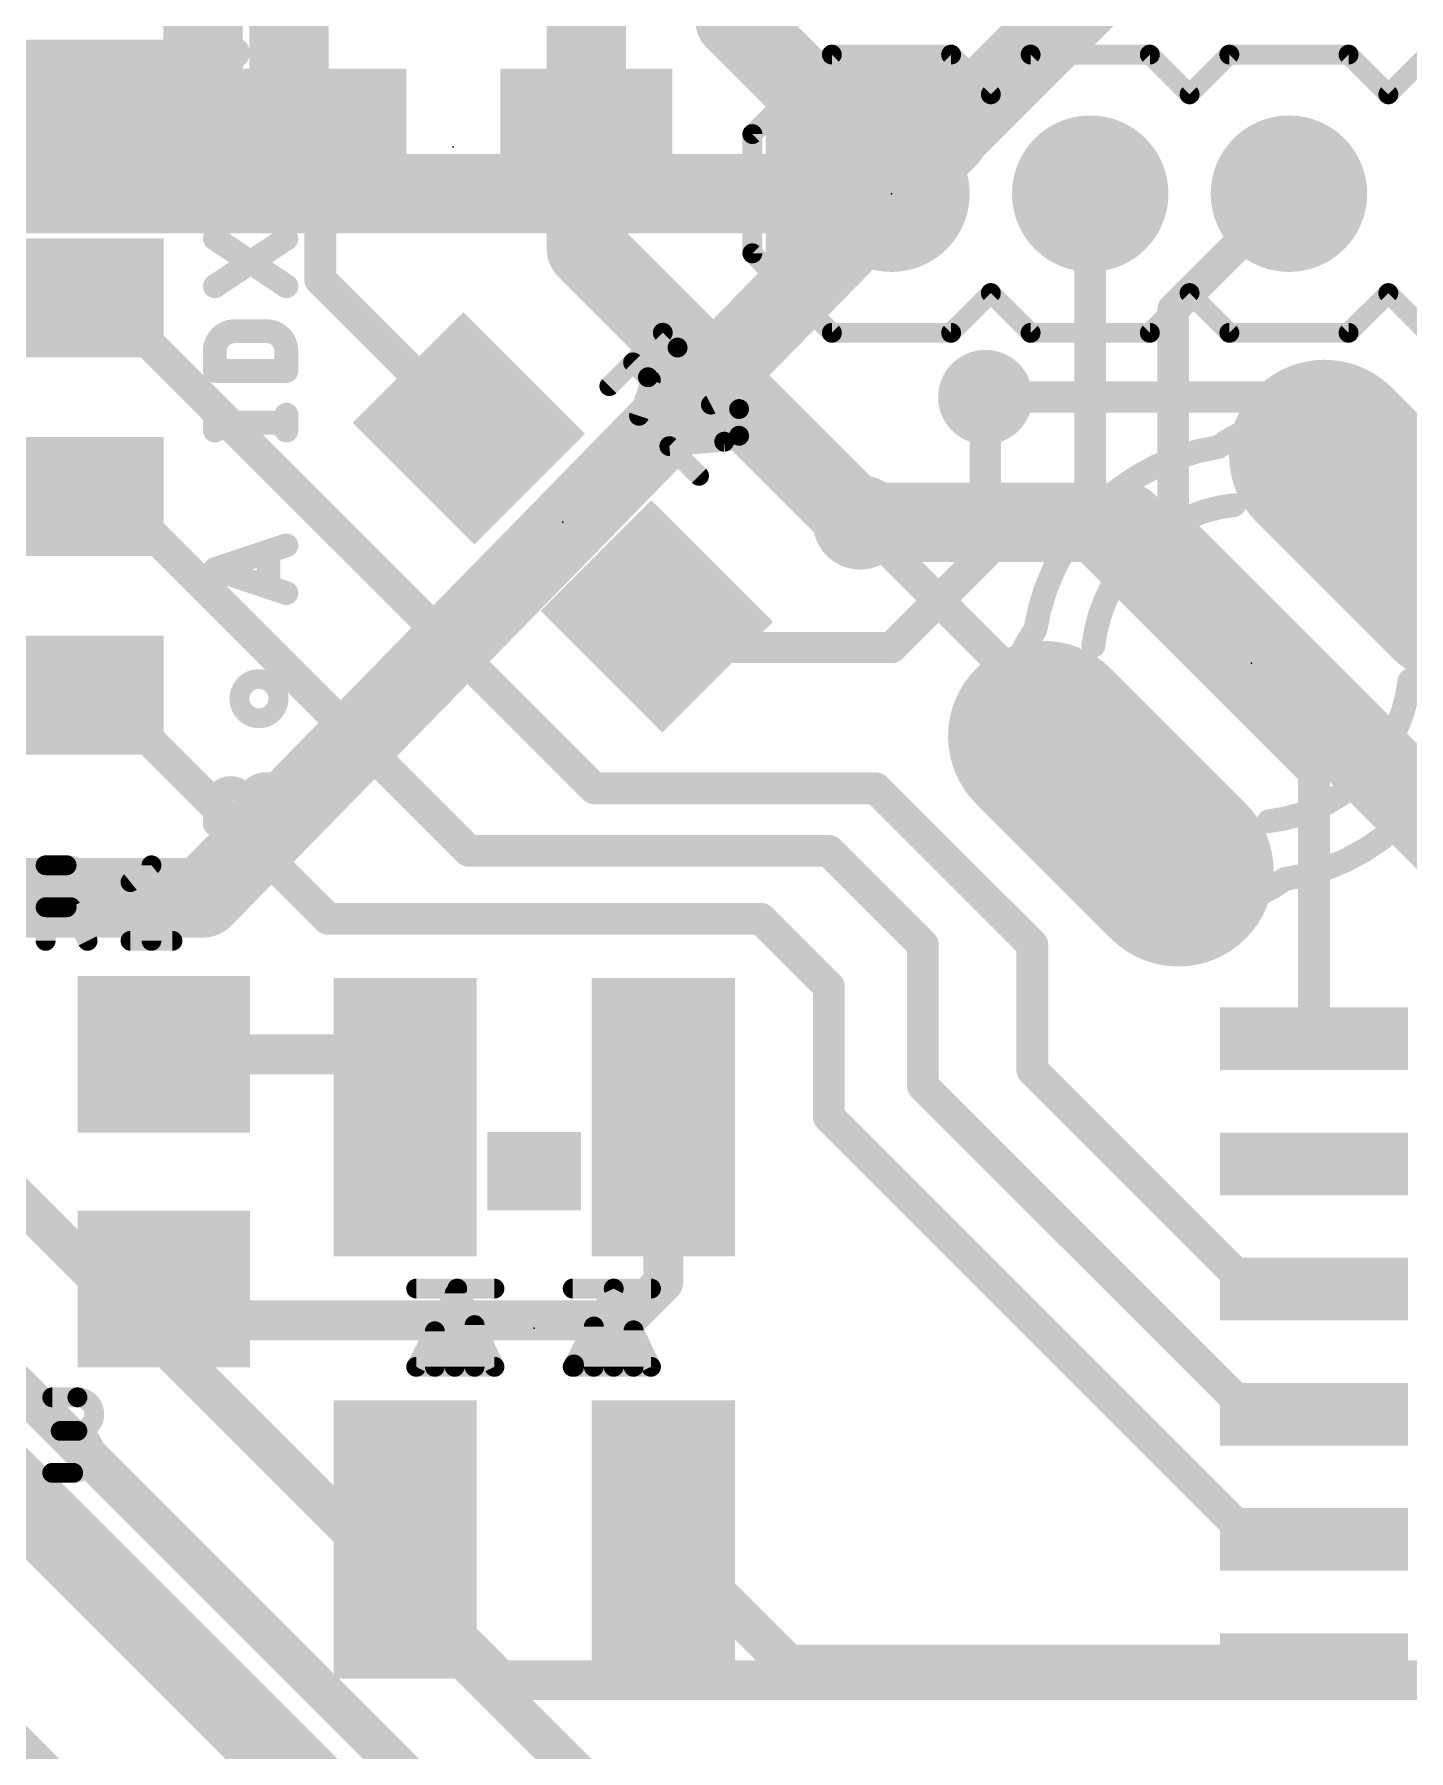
# Model space of a CAD drawing. Extents: x -5.4 to 52.1, y -3.7 to 32.4.
# Drawn here: x 6.72 to 15.51, y 10.45 to 21.42 of the extents above; entities that cross this region are included whole.
import ezdxf

# ---------------------------------------------------------------- set-up
doc = ezdxf.new("R2010")
doc.units = 0
for name, color, linetype in [('1', 14, 'CONTINUOUS'), ('16', 174, 'CONTINUOUS'), ('17', 94, 'CONTINUOUS'), ('18', 94, 'CONTINUOUS'), ('21', 250, 'CONTINUOUS'), ('23', 178, 'CONTINUOUS'), ('25', 250, 'CONTINUOUS')]:
    doc.layers.add(name, color=color, linetype=linetype)

# ---------------------------------------------------------------- blocks, each defined once
blk = doc.blocks.new('RECT')
blk.add_solid([(-0.5, -0.5), (0.5, -0.5), (-0.5, 0.5), (0.5, 0.5)])
blk = doc.blocks.new('ROUNDP')
at = {"const_width": 0.5}
blk.add_lwpolyline([(0, -0.25, 1), (0, 0.25, 1), (0, -0.25)], format="xyb", dxfattribs=at)
blk = doc.blocks.new('LONGP100')
at = {"const_width": 1}
blk.add_lwpolyline([(-0.5, 0), (0.5, 0)], dxfattribs=at)
at = {"const_width": 0.5}
for points in [[(-0.5, 0.25, 1), (-0.5, -0.25)], [(0.5, -0.25, 1), (0.5, 0.25)]]:
    blk.add_lwpolyline(points, format="xyb", dxfattribs=at)
blk = doc.blocks.new('ROUNDV')
at = {"const_width": 0.5}
blk.add_lwpolyline([(0, -0.25, 1), (0, 0.25, 1), (0, -0.25)], format="xyb", dxfattribs=at)

msp = doc.modelspace()

# ---------------------------------------------------------------- linework, layer by layer
at = {"layer": '1'}
for points, const_width in [([(8.35, 22.2), (8.35, 20.9)], 0.508), ([(10.25, 20.7), (10.25, 22)], 0.508), ([(8.35, 20.9), (8.55, 20.7)], 0.508), ([(10.25, 20.7), (10.25, 20.05)], 0.508), ([(8.55, 20.7), (8.55, 19.85)], 0.2032), ([(13.47, 18.13), (13.47, 20.4)], 0.2032), ([(14, 19.66), (14.74, 20.4)], 0.2032), ([(12, 18.3), (10.25, 20.05)], 0.508), ([(8.55, 19.85), (9.499, 18.901)], 0.2032), ([(6.35, 19.735), (7.165, 19.735)], 0.2032), ([(7.165, 19.735), (10.3, 16.6)], 0.2032), ([(14, 18.3), (14, 19.66)], 0.2032), ([(12.8, 18.1), (12.8, 19.1)], 0.2), ([(6.35, 18.465), (7.235, 18.465)], 0.2032), ([(7.235, 18.465), (9.5, 16.2)], 0.2032), ([(15.8, 16.5), (14, 18.3)], 0.2032), ([(15.398, 18.298), (15.802, 18.298)], 0.254), ([(14.9, 16.7), (13.47, 18.13)], 0.2032), ([(12.2, 17.5), (12.8, 18.1)], 0.2), ([(10.701, 17.699), (10.8, 17.6)], 0.254), ([(10.8, 17.6), (10.9, 17.5)], 0.2032), ([(10.9, 17.5), (12.2, 17.5)], 0.2), ([(6.35, 17.195), (7.1711, 17.195)], 0.2032), ([(7.1711, 17.195), (8.6, 15.7661)], 0.2032), ([(14.9, 15), (14.9, 16.7)], 0.2032), ([(10.3, 16.6), (12.1, 16.6)], 0.2032), ([(12.1, 16.6), (13.1, 15.6)], 0.2032), ([(9.5, 16.2), (11.8, 16.2)], 0.2032), ([(11.8, 16.2), (12.4, 15.6)], 0.2032), ([(8.6, 15.7661), (11.3661, 15.7661)], 0.2032), ([(11.8, 15.3322), (11.3661, 15.7661)], 0.2032), ([(12.4, 15.6), (12.4, 14.7)], 0.2032), ([(13.1, 15.6), (13.1, 14.8)], 0.2032), ([(11.8, 14.5), (11.8, 15.3322)], 0.2032), ([(7.55, 14.9), (8.691, 14.9)], 0.254), ([(8.691, 14.9), (9.092, 14.499)], 0.254), ([(13.1, 14.8), (14.5, 13.4)], 0.2032), ([(14.5, 12.6), (12.4, 14.7)], 0.2032), ([(10.742, 14.499), (10.742, 13.442)], 0.254), ([(14.5, 11.8), (11.8, 14.5)], 0.2032), ([(7.55, 13.4), (7.85, 13.2)], 0.254), ([(10.5, 13.2), (10.742, 13.442)], 0.254), ([(14.9, 13.4), (14.5, 13.4)], 0.2032), ([(7.85, 13.2), (10.5, 13.2)], 0.254), ([(5.85, 12.85), (9.3, 9.4)], 0.508), ([(14.9, 12.6), (14.5, 12.6)], 0.2032), ([(4.7, 12.4), (7.6, 9.5)], 0.254), ([(9.092, 11.408), (9.092, 11.799)], 0.254), ([(10.742, 11.799), (11.541, 11)], 0.254), ([(14.9, 11.8), (14.5, 11.8)], 0.2032), ([(10.3, 10.2), (9.092, 11.408)], 0.254), ([(11.541, 11), (14.9, 11)], 0.254)]:
    msp.add_lwpolyline(points, dxfattribs=dict(at, const_width=const_width))
for points, const_width in [([(8.4398, 20.9898, 1), (8.2602, 20.8102)], 0.254), ([(8.223, 20.9, 1), (8.477, 20.9)], 0.254), ([(10.377, 20.7, 1), (10.123, 20.7)], 0.254), ([(8.4602, 20.6102, 1), (8.6398, 20.7898)], 0.254), ([(8.6008, 20.7, 1), (8.4992, 20.7)], 0.1016), ([(10.123, 20.7, 1), (10.377, 20.7)], 0.254), ([(13.5208, 20.4, 1), (13.4192, 20.4)], 0.1016), ([(14.7759, 20.3641, 1), (14.7041, 20.4359)], 0.1016), ([(10.3398, 20.1398, 1), (10.1602, 19.9602)], 0.254), ([(10.123, 20.05, 1), (10.377, 20.05)], 0.254), ([(8.5859, 19.8859, 1), (8.5141, 19.8141)], 0.1016), ([(8.4992, 19.85, 1), (8.6008, 19.85)], 0.1016), ([(7.2009, 19.7709, 1), (7.1291, 19.6991)], 0.1016), ([(7.165, 19.6842, 1), (7.165, 19.7858)], 0.1016), ([(14.0508, 19.66, 1), (13.9492, 19.66)], 0.1016), ([(13.9641, 19.6959, 1), (14.0359, 19.6241)], 0.1016), ([(12.85, 19.1, 1), (12.75, 19.1)], 0.1), ([(9.463, 18.8651, 1), (9.5349, 18.937)], 0.1016), ([(7.2709, 18.5009, 1), (7.1991, 18.4291)], 0.1016), ([(7.235, 18.4142, 1), (7.235, 18.5158)], 0.1016), ([(11.9102, 18.2102, 1), (12.0898, 18.3898)], 0.254), ([(14.0359, 18.3359, 1), (13.9641, 18.2641)], 0.1016), ([(13.9492, 18.3, 1), (14.0508, 18.3)], 0.1016), ([(15.398, 18.3615, 1), (15.398, 18.2345)], 0.127), ([(13.5059, 18.1659, 1), (13.4341, 18.0941)], 0.1016), ([(12.75, 18.1, 1), (12.85, 18.1)], 0.1), ([(12.8354, 18.0646, 1), (12.7646, 18.1354)], 0.1), ([(13.4192, 18.13, 1), (13.5208, 18.13)], 0.1016), ([(10.7459, 17.7439, 1), (10.6561, 17.6541)], 0.127), ([(10.7551, 17.5551, 1), (10.8449, 17.6449)], 0.127), ([(10.8359, 17.6359, 1), (10.7641, 17.5641)], 0.1016), ([(10.9, 17.55, 1), (10.9, 17.45)], 0.1), ([(10.8641, 17.4641, 1), (10.9359, 17.5359)], 0.1016), ([(12.1646, 17.5354, 1), (12.2354, 17.4646)], 0.1), ([(12.2, 17.45, 1), (12.2, 17.55)], 0.1), ([(7.207, 17.2309, 1), (7.1352, 17.1591)], 0.1016), ([(7.1711, 17.1442, 1), (7.1711, 17.2458)], 0.1016), ([(14.9508, 16.7, 1), (14.8492, 16.7)], 0.1016), ([(14.8641, 16.6641, 1), (14.9359, 16.7359)], 0.1016), ([(10.3, 16.6508, 1), (10.3, 16.5492)], 0.1016), ([(10.2641, 16.5641, 1), (10.3359, 16.6359)], 0.1016), ([(12.1359, 16.6359, 1), (12.0641, 16.5641)], 0.1016), ([(12.1, 16.5492, 1), (12.1, 16.6508)], 0.1016), ([(9.5, 16.2508, 1), (9.5, 16.1492)], 0.1016), ([(9.4641, 16.1641, 1), (9.5359, 16.2359)], 0.1016), ([(11.8359, 16.2359, 1), (11.7641, 16.1641)], 0.1016), ([(11.8, 16.1492, 1), (11.8, 16.2508)], 0.1016), ([(8.6, 15.8169, 1), (8.6, 15.7153)], 0.1016), ([(8.5641, 15.7302, 1), (8.6359, 15.802)], 0.1016), ([(11.402, 15.802, 1), (11.3302, 15.7302)], 0.1016), ([(11.3661, 15.7153, 1), (11.3661, 15.8169)], 0.1016), ([(12.4508, 15.6, 1), (12.3492, 15.6)], 0.1016), ([(12.3641, 15.5641, 1), (12.4359, 15.6359)], 0.1016), ([(13.1508, 15.6, 1), (13.0492, 15.6)], 0.1016), ([(13.0641, 15.5641, 1), (13.1359, 15.6359)], 0.1016), ([(11.8508, 15.3322, 1), (11.7492, 15.3322)], 0.1016), ([(11.7641, 15.2963, 1), (11.8359, 15.3681)], 0.1016), ([(7.55, 14.9635, 1), (7.55, 14.8365)], 0.127), ([(8.7359, 14.9449, 1), (8.6461, 14.8551)], 0.127), ([(8.691, 14.8365, 1), (8.691, 14.9635)], 0.127), ([(14.8492, 15, 1), (14.9508, 15)], 0.1016), ([(13.1359, 14.8359, 1), (13.0641, 14.7641)], 0.1016), ([(13.0492, 14.8, 1), (13.1508, 14.8)], 0.1016), ([(12.4359, 14.7359, 1), (12.3641, 14.6641)], 0.1016), ([(12.3492, 14.7, 1), (12.4508, 14.7)], 0.1016), ([(9.0471, 14.4541, 1), (9.1369, 14.5439)], 0.127), ([(10.8055, 14.499, 1), (10.6785, 14.499)], 0.127), ([(11.8359, 14.5359, 1), (11.7641, 14.4641)], 0.1016), ([(11.7492, 14.5, 1), (11.8508, 14.5)], 0.1016), ([(7.5852, 13.4528, 1), (7.5148, 13.3472)], 0.127), ([(10.6785, 13.442, 1), (10.8055, 13.442)], 0.127), ([(10.7869, 13.3971, 1), (10.6971, 13.4869)], 0.127), ([(14.5, 13.4508, 1), (14.5, 13.3492)], 0.1016), ([(14.9, 13.3492, 1), (14.9, 13.4508)], 0.1016), ([(14.4641, 13.3641, 1), (14.5359, 13.4359)], 0.1016), ([(7.85, 13.2635, 1), (7.85, 13.1365)], 0.127), ([(7.8148, 13.1472, 1), (7.8852, 13.2528)], 0.127), ([(10.4551, 13.2449, 1), (10.5449, 13.1551)], 0.127), ([(10.5, 13.1365, 1), (10.5, 13.2635)], 0.127), ([(14.5, 12.6508, 1), (14.5, 12.5492)], 0.1016), ([(14.4641, 12.5641, 1), (14.5359, 12.6359)], 0.1016), ([(14.9, 12.5492, 1), (14.9, 12.6508)], 0.1016), ([(9.1555, 11.799, 1), (9.0285, 11.799)], 0.127), ([(10.7869, 11.8439, 1), (10.6971, 11.7541)], 0.127), ([(14.5, 11.8508, 1), (14.5, 11.7492)], 0.1016), ([(14.4641, 11.7641, 1), (14.5359, 11.8359)], 0.1016), ([(14.9, 11.7492, 1), (14.9, 11.8508)], 0.1016), ([(9.1369, 11.4529, 1), (9.0471, 11.3631)], 0.127), ([(9.0285, 11.408, 1), (9.1555, 11.408)], 0.127), ([(11.541, 11.0635, 1), (11.541, 10.9365)], 0.127), ([(11.4961, 10.9551, 1), (11.5859, 11.0449)], 0.127), ([(14.9, 10.9365, 1), (14.9, 11.0635)], 0.127)]:
    msp.add_lwpolyline(points, format="xyb", dxfattribs=dict(at, const_width=const_width))
at = {"layer": '16'}
for points, const_width in [([(12.7941, 21.0059), (15.0882, 23.3)], 0.508), ([(7.8, 22.345), (7.8, 20.4)], 0.508), ([(11.2, 22.445), (11.2, 21.5118)], 0.508), ([(6.7, 20.4), (5, 22.1)], 0.508), ([(11.2, 21.5118), (11.7059, 21.0059)], 0.508), ([(11.7059, 21.0059), (11.65, 20.95)], 0.508), ([(12.2, 20.4), (11.65, 20.95)], 0.508), ([(11.65, 20.049), (11.65, 20.95)], 0.508), ([(12.7941, 21.0059), (11.7059, 21.0059)], 0.508), ([(12.5636, 20.7754), (12.7941, 21.0059)], 0.508), ([(12.2, 20.4), (12.5636, 20.7636)], 0.508), ([(12.5636, 20.7636), (12.5636, 20.7754)], 0.508), ([(7.8, 20.4), (6.7, 20.4)], 0.508), ([(12.2, 20.4), (7.8, 20.4)], 0.508), ([(11.7546, 19.9444), (12.2, 20.4)], 0.508), ([(11.7546, 19.9444), (11.65, 20.049)], 0.508), ([(7.8, 15.9), (11.7546, 19.9444)], 0.508), ([(12.8, 19.1), (14.596, 19.1)], 0.2), ([(14.596, 19.1), (15.398, 18.298)], 0.2), ([(13.7, 18.3), (12, 18.3)], 0.508), ([(15.95, 16.05), (13.7, 18.3)], 0.508), ([(12, 18.3), (13.602, 16.698)], 0.2), ([(13.602, 16.698), (13.602, 16.502)], 0.2), ([(6.1, 15.9), (7.8, 15.9)], 0.508), ([(5.2, 15.4), (9.7, 10.9)], 0.254), ([(4.4, 15), (9.5, 9.9)], 0.254), ([(9.7, 10.9), (18.8, 10.9)], 0.254)]:
    msp.add_lwpolyline(points, dxfattribs=dict(at, const_width=const_width))
for points, const_width in [([(11.2898, 21.6016, 1), (11.1102, 21.422)], 0.254), ([(11.073, 21.5118, 1), (11.327, 21.5118)], 0.254), ([(11.7398, 21.0398, 1), (11.5602, 20.8602)], 0.254), ([(11.777, 20.95, 1), (11.523, 20.95)], 0.254), ([(11.7059, 21.1329, 1), (11.7059, 20.8789)], 0.254), ([(11.7957, 20.9161, 1), (11.6161, 21.0957)], 0.254), ([(11.6161, 20.9161, 1), (11.7957, 21.0957)], 0.254), ([(12.7043, 21.0957, 1), (12.8839, 20.9161)], 0.254), ([(12.8839, 20.9161, 1), (12.7043, 21.0957)], 0.254), ([(12.7941, 20.8789, 1), (12.7941, 21.1329)], 0.254), ([(11.5602, 21.0398, 1), (11.7398, 20.8602)], 0.254), ([(12.6906, 20.7754, 1), (12.4366, 20.7754)], 0.254), ([(12.4738, 20.8652, 1), (12.6534, 20.6856)], 0.254), ([(12.6534, 20.6738, 1), (12.4738, 20.8534)], 0.254), ([(12.4366, 20.7636, 1), (12.6906, 20.7636)], 0.254), ([(6.7, 20.527, 1), (6.7, 20.273)], 0.254), ([(7.8, 20.527, 1), (7.8, 20.273)], 0.254), ([(7.8, 20.273, 1), (7.8, 20.527)], 0.254), ([(12.2908, 20.3112, 1), (12.1092, 20.4888)], 0.254), ([(12.2, 20.273, 1), (12.2, 20.527)], 0.254), ([(6.6102, 20.3102, 1), (6.7898, 20.4898)], 0.254), ([(7.673, 20.4, 1), (7.927, 20.4)], 0.254), ([(12.1102, 20.4898, 1), (12.2898, 20.3102)], 0.254), ([(12.1102, 20.3102, 1), (12.2898, 20.4898)], 0.254), ([(11.7398, 20.1388, 1), (11.5602, 19.9592)], 0.254), ([(11.8454, 19.8556, 1), (11.6638, 20.0332)], 0.254), ([(11.523, 20.049, 1), (11.777, 20.049)], 0.254), ([(11.6638, 20.0332, 1), (11.8454, 19.8556)], 0.254), ([(11.6648, 19.8546, 1), (11.8444, 20.0342)], 0.254), ([(12.8, 19.15, 1), (12.8, 19.05)], 0.1), ([(14.6314, 19.1354, 1), (14.5607, 19.0646)], 0.1), ([(14.596, 19.05, 1), (14.596, 19.15)], 0.1), ([(12, 18.427, 1), (12, 18.173)], 0.254), ([(13.7898, 18.3898, 1), (13.6102, 18.2102)], 0.254), ([(13.7, 18.173, 1), (13.7, 18.427)], 0.254), ([(12.0354, 18.3354, 1), (11.9646, 18.2646)], 0.1), ([(15.3627, 18.2627, 1), (15.4334, 18.3334)], 0.1), ([(13.652, 16.698, 1), (13.552, 16.698)], 0.1), ([(13.5666, 16.6627, 1), (13.6373, 16.7334)], 0.1), ([(13.552, 16.502, 1), (13.652, 16.502)], 0.1), ([(7.8, 15.773, 1), (7.8, 16.027)], 0.254), ([(7.7092, 15.9888, 1), (7.8908, 15.8112)], 0.254), ([(9.7, 10.9635, 1), (9.7, 10.8365)], 0.127), ([(9.6551, 10.8551, 1), (9.7449, 10.9449)], 0.127)]:
    msp.add_lwpolyline(points, format="xyb", dxfattribs=dict(at, const_width=const_width))
at = {"layer": '21'}
for points, const_width in [([(8, 21.3), (7.4, 21.8)], 0.2), ([(11.819, 21.289), (11.311, 20.781)], 0.127), ([(12.581, 21.289), (11.819, 21.289)], 0.127), ([(12.835, 21.035), (12.581, 21.289)], 0.127), ([(13.089, 21.289), (12.835, 21.035)], 0.127), ([(13.851, 21.289), (13.089, 21.289)], 0.127), ([(14.105, 21.035), (13.851, 21.289)], 0.127), ([(14.359, 21.289), (14.105, 21.035)], 0.127), ([(15.121, 21.289), (14.359, 21.289)], 0.127), ([(15.375, 21.035), (15.121, 21.289)], 0.127), ([(15.629, 21.289), (15.375, 21.035)], 0.127), ([(11.311, 20.781), (11.311, 20.019)], 0.127), ([(8.3334, 19.8089), (7.8762, 20.1137)], 0.1524), ([(7.8762, 19.8089), (8.3334, 20.1137)], 0.1524), ([(11.311, 20.019), (11.819, 19.511)], 0.127), ([(12.581, 19.511), (12.835, 19.765)], 0.127), ([(12.835, 19.765), (13.089, 19.511)], 0.127), ([(13.851, 19.511), (14.105, 19.765)], 0.127), ([(14.105, 19.765), (14.359, 19.511)], 0.127), ([(15.121, 19.511), (15.375, 19.765)], 0.127), ([(15.375, 19.765), (15.629, 19.511)], 0.127), ([(8.0032, 19.5213), (8.2064, 19.5213)], 0.1524), ([(10.3972, 19.1702), (10.7384, 19.5115)], 0.127), ([(10.7384, 19.5115), (10.8332, 19.4167)], 0.127), ([(11.819, 19.511), (12.581, 19.511)], 0.127), ([(13.089, 19.511), (13.851, 19.511)], 0.127), ([(14.359, 19.511), (15.121, 19.511)], 0.127), ([(7.8762, 19.2673), (7.8762, 19.3943)], 0.1524), ([(8.3334, 19.3943), (8.3334, 19.2673)], 0.1524), ([(8.3334, 19.2673), (7.8762, 19.2673)], 0.1524), ([(10.6437, 19.2271), (10.5489, 19.3219)], 0.127), ([(10.5868, 18.9806), (10.6626, 19.2081)], 0.127), ([(7.8762, 18.8863), (7.8762, 18.9879)], 0.1524), ([(7.8762, 18.9371), (8.3334, 18.9371)], 0.1524), ([(8.3334, 18.8863), (8.3334, 18.9879)], 0.1524), ([(11.1314, 18.8152), (10.7806, 18.7868)], 0.127), ([(10.7806, 18.7868), (10.9702, 18.5972)], 0.127), ([(7.8762, 18), (8.3334, 18.1524)], 0.1524), ([(8.2191, 18.1143), (8.2191, 17.8857)], 0.1524), ([(8.3334, 17.8476), (7.8762, 18)], 0.1524), ([(7.8762, 16.373), (7.8762, 16.5)], 0.1524), ([(8.0794, 16.373), (8.0794, 16.5)], 0.1524), ([(8.3334, 16.5), (8.3334, 16.373)], 0.1524), ([(8.3334, 16.373), (7.8762, 16.373)], 0.1524), ([(6.7948, 15.6255), (6.7948, 16.1081)], 0.127), ([(6.7948, 16.1081), (6.9289, 16.1081)], 0.127), ([(7.3371, 16.0009), (7.4711, 16.1081)], 0.127), ([(7.4711, 16.1081), (7.4711, 15.6255)], 0.127), ([(6.9289, 15.84), (6.7948, 15.84)], 0.127), ([(7.0629, 15.6255), (6.9557, 15.84)], 0.127), ([(7.3371, 15.6255), (7.6052, 15.6255)], 0.127), ([(9.163, 12.903), (9.425, 13.403)], 0.127), ([(9.663, 13.403), (9.163, 13.403)], 0.127), ([(9.409, 13.3725), (9.409, 12.903)], 0.127), ([(9.425, 13.403), (9.663, 12.903)], 0.127), ([(10.163, 12.903), (10.425, 13.403)], 0.127), ([(10.663, 13.403), (10.163, 13.403)], 0.127), ([(10.425, 13.403), (10.663, 12.903)], 0.127), ([(10.425, 13.403), (10.425, 12.903)], 0.127), ([(9.282, 13.1301), (9.282, 12.903)], 0.127), ([(9.536, 13.1698), (9.536, 12.903)], 0.127), ([(10.298, 13.1606), (10.298, 12.903)], 0.127), ([(10.552, 13.1362), (10.552, 12.903)], 0.127), ([(9.663, 12.903), (9.163, 12.903)], 0.127), ([(10.663, 12.903), (10.163, 12.903)], 0.127), ([(10.171, 12.9183), (10.171, 12.903)], 0.127), ([(6.8371, 12.7081), (6.9979, 12.7081)], 0.127), ([(6.9979, 12.4936), (6.8907, 12.4936)], 0.127), ([(6.8371, 12.2255), (6.9711, 12.2255)], 0.127)]:
    msp.add_lwpolyline(points, dxfattribs=dict(at, const_width=const_width))
for points, const_width in [([(7.968, 21.2616, 1), (8.032, 21.3384)], 0.1), ([(11.819, 21.3208, 1), (11.819, 21.2573)], 0.0635), ([(11.8415, 21.2665, 1), (11.7965, 21.3115)], 0.0635), ([(12.6035, 21.3115, 1), (12.5585, 21.2665)], 0.0635), ([(12.581, 21.2573, 1), (12.581, 21.3208)], 0.0635), ([(13.089, 21.3208, 1), (13.089, 21.2573)], 0.0635), ([(13.1115, 21.2665, 1), (13.0665, 21.3115)], 0.0635), ([(13.8735, 21.3115, 1), (13.8285, 21.2665)], 0.0635), ([(13.851, 21.2573, 1), (13.851, 21.3208)], 0.0635), ([(14.359, 21.3208, 1), (14.359, 21.2573)], 0.0635), ([(14.3815, 21.2665, 1), (14.3365, 21.3115)], 0.0635), ([(15.1435, 21.3115, 1), (15.0985, 21.2665)], 0.0635), ([(15.121, 21.2573, 1), (15.121, 21.3208)], 0.0635), ([(12.8125, 21.0575, 1), (12.8575, 21.0125)], 0.0635), ([(12.8125, 21.0125, 1), (12.8575, 21.0575)], 0.0635), ([(14.0825, 21.0575, 1), (14.1275, 21.0125)], 0.0635), ([(14.0825, 21.0125, 1), (14.1275, 21.0575)], 0.0635), ([(15.3525, 21.0575, 1), (15.3975, 21.0125)], 0.0635), ([(15.3525, 21.0125, 1), (15.3975, 21.0575)], 0.0635), ([(11.3428, 20.781, 1), (11.2792, 20.781)], 0.0635), ([(11.2885, 20.8035, 1), (11.3335, 20.7585)], 0.0635), ([(7.8973, 20.1454, 1), (7.8551, 20.082)], 0.0762), ([(8.3545, 20.082, 1), (8.3123, 20.1454)], 0.0762), ([(11.3335, 20.0415, 1), (11.2885, 19.9965)], 0.0635), ([(11.2792, 20.019, 1), (11.3428, 20.019)], 0.0635), ([(7.8551, 19.8406, 1), (7.8973, 19.7772)], 0.0762), ([(8.3123, 19.7772, 1), (8.3545, 19.8406)], 0.0762), ([(12.8575, 19.7875, 1), (12.8125, 19.7425)], 0.0635), ([(12.8575, 19.7425, 1), (12.8125, 19.7875)], 0.0635), ([(14.1275, 19.7875, 1), (14.0825, 19.7425)], 0.0635), ([(14.1275, 19.7425, 1), (14.0825, 19.7875)], 0.0635), ([(15.3975, 19.7875, 1), (15.3525, 19.7425)], 0.0635), ([(15.3975, 19.7425, 1), (15.3525, 19.7875)], 0.0635), ([(8.0032, 19.5213, 0.4142), (7.8762, 19.3943)], 0.1524), ([(8.0032, 19.5594, 1), (8.0032, 19.4832)], 0.0762), ([(8.0032, 19.4832, 1), (8.0032, 19.5594)], 0.0762), ([(8.3334, 19.3943, 0.4142), (8.2064, 19.5213)], 0.1524), ([(8.2064, 19.5594, 1), (8.2064, 19.4832)], 0.0762), ([(8.2064, 19.4832, 1), (8.2064, 19.5594)], 0.0762), ([(10.7609, 19.5339, 1), (10.716, 19.489)], 0.0635), ([(10.7609, 19.489, 1), (10.716, 19.5339)], 0.0635), ([(11.819, 19.5427, 1), (11.819, 19.4793)], 0.0635), ([(11.7965, 19.4885, 1), (11.8415, 19.5335)], 0.0635), ([(12.5585, 19.5335, 1), (12.6035, 19.4885)], 0.0635), ([(12.581, 19.4793, 1), (12.581, 19.5427)], 0.0635), ([(13.089, 19.5427, 1), (13.089, 19.4793)], 0.0635), ([(13.0665, 19.4885, 1), (13.1115, 19.5335)], 0.0635), ([(13.8285, 19.5335, 1), (13.8735, 19.4885)], 0.0635), ([(13.851, 19.4793, 1), (13.851, 19.5427)], 0.0635), ([(14.359, 19.5427, 1), (14.359, 19.4793)], 0.0635), ([(14.3365, 19.4885, 1), (14.3815, 19.5335)], 0.0635), ([(15.0985, 19.5335, 1), (15.1435, 19.4885)], 0.0635), ([(15.121, 19.4793, 1), (15.121, 19.5427)], 0.0635), ([(7.9143, 19.3943, 1), (7.8381, 19.3943)], 0.0762), ([(7.8381, 19.3943, 1), (7.9143, 19.3943)], 0.0762), ([(8.3715, 19.3943, 1), (8.2953, 19.3943)], 0.0762), ([(8.2953, 19.3943, 1), (8.3715, 19.3943)], 0.0762), ([(10.6437, 19.2271, 1), (10.8332, 19.4167)], 0.127), ([(10.8557, 19.4391, 1), (10.8108, 19.3942)], 0.0635), ([(10.8108, 19.3942, 1), (10.8557, 19.4391)], 0.0635), ([(7.8762, 19.3054, 1), (7.8762, 19.2292)], 0.0762), ([(7.8381, 19.2673, 1), (7.9143, 19.2673)], 0.0762), ([(8.2953, 19.2673, 1), (8.3715, 19.2673)], 0.0762), ([(8.3334, 19.2292, 1), (8.3334, 19.3054)], 0.0762), ([(10.5713, 19.3443, 1), (10.5264, 19.2994)], 0.0635), ([(10.3747, 19.1927, 1), (10.4197, 19.1478)], 0.0635), ([(10.6661, 19.2495, 1), (10.6212, 19.2046)], 0.0635), ([(10.6212, 19.2046, 1), (10.6661, 19.2495)], 0.0635), ([(10.6927, 19.1981, 1), (10.6325, 19.2182)], 0.0635), ([(11.2262, 19.0238, 0.3252), (11.046, 19.0522)], 0.127), ([(11.0316, 19.0805, 1), (11.0605, 19.0239)], 0.0635), ([(11.2262, 18.8531, 0.4142), (11.2262, 19.0238)], 0.127), ([(11.2486, 19.0462, 1), (11.2037, 19.0013)], 0.0635), ([(7.9143, 18.9879, 1), (7.8381, 18.9879)], 0.0762), ([(7.8762, 18.9752, 1), (7.8762, 18.899)], 0.0762), ([(8.3715, 18.9879, 1), (8.2953, 18.9879)], 0.0762), ([(8.3334, 18.899, 1), (8.3334, 18.9752)], 0.0762), ([(10.5567, 18.9907, 1), (10.6169, 18.9706)], 0.0635), ([(11.2037, 19.0013, 1), (11.2486, 19.0462)], 0.0635), ([(14.6114, 18.941, 0.0797), (14.2868, 18.7806)], 0.1524), ([(14.6226, 18.9046, 1), (14.6001, 18.9774)], 0.0762), ([(7.8381, 18.8863, 1), (7.9143, 18.8863)], 0.0762), ([(8.2953, 18.8863, 1), (8.3715, 18.8863)], 0.0762), ([(11.1321, 18.847, 1), (11.1306, 18.7835)], 0.0635), ([(11.1314, 18.8152, 0.2052), (11.2262, 18.8531)], 0.127), ([(11.1339, 18.7836, 1), (11.1288, 18.8469)], 0.0635), ([(11.2037, 18.8756, 1), (11.2486, 18.8307)], 0.0635), ([(11.2486, 18.8307, 1), (11.2037, 18.8756)], 0.0635), ([(10.7781, 18.8184, 1), (10.7832, 18.7551)], 0.0635), ([(10.8031, 18.8092, 1), (10.7582, 18.7643)], 0.0635), ([(14.2868, 18.7806, 0.3271), (13.1194, 17.6132)], 0.1524), ([(14.2647, 18.8117, 1), (14.3089, 18.7496)], 0.0762), ([(14.2926, 18.743, 1), (14.281, 18.8183)], 0.0762), ([(10.9478, 18.5747, 1), (10.9927, 18.6196)], 0.0635), ([(14.3882, 18.4098, 0.351), (13.4902, 17.5118)], 0.1524), ([(14.3924, 18.372, 1), (14.384, 18.4477)], 0.0762), ([(8.3454, 18.1163, 1), (8.3214, 18.1885)], 0.0762), ([(8.2572, 18.1143, 1), (8.181, 18.1143)], 0.0762), ([(7.8882, 18.0361, 1), (7.8642, 17.9639)], 0.0762), ([(7.8642, 18.0361, 1), (7.8882, 17.9639)], 0.0762), ([(8.181, 17.8857, 1), (8.2572, 17.8857)], 0.0762), ([(8.3214, 17.8115, 1), (8.3454, 17.8837)], 0.0762), ([(13.1194, 17.6132, 0.0797), (12.959, 17.2886)], 0.1524), ([(13.1504, 17.5911, 1), (13.0883, 17.6353)], 0.0762), ([(13.0817, 17.619, 1), (13.157, 17.6074)], 0.0762), ([(13.4523, 17.516, 1), (13.528, 17.5076)], 0.0762), ([(12.9226, 17.2999, 1), (12.9954, 17.2774)], 0.0762), ([(14.6118, 16.3902, 0.351), (15.5098, 17.2882)], 0.1524), ([(15.5477, 17.284, 1), (15.472, 17.2924)], 0.0762), ([(14.7132, 16.0194, 0.3271), (15.8806, 17.1868)], 0.1524), ([(8.0794, 16.5, 1), (7.8762, 16.5)], 0.1524), ([(8.3334, 16.5, 1), (8.0794, 16.5)], 0.1524), ([(7.9143, 16.5, 1), (7.8381, 16.5)], 0.0762), ([(8.1175, 16.5, 1), (8.0413, 16.5)], 0.0762), ([(8.3715, 16.5, 1), (8.2953, 16.5)], 0.0762), ([(7.8381, 16.5, 1), (7.9143, 16.5)], 0.0762), ([(8.0413, 16.5, 1), (8.1175, 16.5)], 0.0762), ([(8.0413, 16.5, 1), (8.1175, 16.5)], 0.0762), ([(8.2953, 16.5, 1), (8.3715, 16.5)], 0.0762), ([(14.6076, 16.428, 1), (14.616, 16.3523)], 0.0762), ([(7.8762, 16.4111, 1), (7.8762, 16.3349)], 0.0762), ([(7.8381, 16.373, 1), (7.9143, 16.373)], 0.0762), ([(8.0413, 16.373, 1), (8.1175, 16.373)], 0.0762), ([(8.2953, 16.373, 1), (8.3715, 16.373)], 0.0762), ([(8.3334, 16.3349, 1), (8.3334, 16.4111)], 0.0762), ([(6.8266, 16.1081, 1), (6.7631, 16.1081)], 0.0635), ([(6.7948, 16.1398, 1), (6.7948, 16.0764)], 0.0635), ([(6.9289, 15.84, 1), (6.9289, 16.1081)], 0.127), ([(6.9289, 16.1398, 1), (6.9289, 16.0764)], 0.0635), ([(6.9289, 16.0764, 1), (6.9289, 16.1398)], 0.0635), ([(7.5029, 16.1081, 1), (7.4394, 16.1081)], 0.0635), ([(7.491, 16.0833, 1), (7.4513, 16.1329)], 0.0635), ([(7.3172, 16.0256, 1), (7.3569, 15.9761)], 0.0635), ([(14.3886, 15.859, 0.0797), (14.7132, 16.0194)], 0.1524), ([(14.7074, 16.057, 1), (14.719, 15.9817)], 0.0762), ([(14.7353, 15.9883, 1), (14.6911, 16.0504)], 0.0762), ([(14.3774, 15.8954, 1), (14.3999, 15.8226)], 0.0762), ([(6.7948, 15.8717, 1), (6.7948, 15.8082)], 0.0635), ([(6.9289, 15.8717, 1), (6.9289, 15.8082)], 0.0635), ([(6.9841, 15.8542, 1), (6.9273, 15.8258)], 0.0635), ([(6.9289, 15.8082, 1), (6.9289, 15.8717)], 0.0635), ([(7.3371, 15.6573, 1), (7.3371, 15.5938)], 0.0635), ([(7.6052, 15.5938, 1), (7.6052, 15.6573)], 0.0635), ([(6.7631, 15.6255, 1), (6.8266, 15.6255)], 0.0635), ([(7.0345, 15.6113, 1), (7.0913, 15.6397)], 0.0635), ([(7.4394, 15.6255, 1), (7.5029, 15.6255)], 0.0635), ([(9.163, 13.4348, 1), (9.163, 13.3712)], 0.0635), ([(9.4408, 13.3725, 1), (9.3773, 13.3725)], 0.0635), ([(9.4537, 13.4166, 1), (9.3963, 13.3894)], 0.0635), ([(9.4531, 13.3883, 1), (9.3969, 13.4177)], 0.0635), ([(9.663, 13.3712, 1), (9.663, 13.4348)], 0.0635), ([(10.163, 13.4348, 1), (10.163, 13.3712)], 0.0635), ([(10.4537, 13.4166, 1), (10.3963, 13.3894)], 0.0635), ([(10.4568, 13.403, 1), (10.3933, 13.403)], 0.0635), ([(10.4531, 13.3883, 1), (10.3969, 13.4177)], 0.0635), ([(10.663, 13.3712, 1), (10.663, 13.4348)], 0.0635), ([(9.3138, 13.1301, 1), (9.2502, 13.1301)], 0.0635), ([(9.5678, 13.1698, 1), (9.5042, 13.1698)], 0.0635), ([(10.3298, 13.1606, 1), (10.2662, 13.1606)], 0.0635), ([(10.5838, 13.1362, 1), (10.5203, 13.1362)], 0.0635), ([(9.163, 12.9348, 1), (9.163, 12.8712)], 0.0635), ([(9.1349, 12.9177, 1), (9.1911, 12.8883)], 0.0635), ([(9.6343, 12.8894, 1), (9.6917, 12.9166)], 0.0635), ([(9.663, 12.8712, 1), (9.663, 12.9348)], 0.0635), ([(10.163, 12.9348, 1), (10.163, 12.8712)], 0.0635), ([(10.1349, 12.9177, 1), (10.1911, 12.8883)], 0.0635), ([(10.2028, 12.9183, 1), (10.1393, 12.9183)], 0.0635), ([(10.6343, 12.8894, 1), (10.6917, 12.9166)], 0.0635), ([(10.663, 12.8712, 1), (10.663, 12.9348)], 0.0635), ([(9.2502, 12.903, 1), (9.3138, 12.903)], 0.0635), ([(9.3773, 12.903, 1), (9.4408, 12.903)], 0.0635), ([(9.5042, 12.903, 1), (9.5678, 12.903)], 0.0635), ([(10.1393, 12.903, 1), (10.2028, 12.903)], 0.0635), ([(10.2662, 12.903, 1), (10.3298, 12.903)], 0.0635), ([(10.3933, 12.903, 1), (10.4568, 12.903)], 0.0635), ([(10.5203, 12.903, 1), (10.5838, 12.903)], 0.0635), ([(6.8371, 12.7399, 1), (6.8371, 12.6763)], 0.0635), ([(6.9979, 12.7399, 1), (6.9979, 12.6763)], 0.0635), ([(6.9979, 12.4936, 1), (6.9979, 12.7081)], 0.127), ([(6.9979, 12.6763, 1), (6.9979, 12.7399)], 0.0635), ([(6.8907, 12.5254, 1), (6.8907, 12.4619)], 0.0635), ([(6.9711, 12.2255, 1), (6.9711, 12.4936)], 0.127), ([(6.9711, 12.5254, 1), (6.9711, 12.4619)], 0.0635), ([(6.9979, 12.5254, 1), (6.9979, 12.4619)], 0.0635), ([(6.9979, 12.4619, 1), (6.9979, 12.5254)], 0.0635), ([(6.8371, 12.2573, 1), (6.8371, 12.1937)], 0.0635), ([(6.9711, 12.2573, 1), (6.9711, 12.1937)], 0.0635), ([(6.9711, 12.1937, 1), (6.9711, 12.2573)], 0.0635)]:
    msp.add_lwpolyline(points, format="xyb", dxfattribs=dict(at, const_width=const_width))
at = {"layer": '23'}
for p in [(9.4, 20.7), (12.2, 20.4), (10.1, 18.3), (14.5, 17.4), (9.917, 13.149)]:
    msp.add_point(p, dxfattribs=at)
at = {"layer": '25', "const_width": 0.25}
msp.add_lwpolyline([(8.158, 17.1095, 1), (8.158, 17.2365, 1), (8.158, 17.1095)], format="xyb", dxfattribs=at)

# ---------------------------------------------------------------- block references
at = {"layer": '1'}
for p, xscale, yscale, rotation in [((6.35, 21.005), 2.4, 0.76, 180), ((6.35, 19.735), 2.4, 0.76, 180), ((6.35, 18.465), 2.4, 0.76, 180), ((6.35, 17.195), 2.4, 0.76, 180), ((9.092, 14.499), 1.778, 0.9144, 270), ((10.742, 14.499), 1.778, 0.9144, 270), ((14.9, 15), 1.2, 0.4, 180), ((14.9, 14.2), 1.2, 0.4, 180), ((14.9, 13.4), 1.2, 0.4, 180), ((14.9, 12.6), 1.2, 0.4, 180), ((9.092, 11.799), 1.778, 0.9144, 270), ((10.742, 11.799), 1.778, 0.9144, 270), ((14.9, 11.8), 1.2, 0.4, 180), ((14.9, 11), 1.2, 0.4, 180)]:
    msp.add_blockref('RECT', p, dxfattribs=dict(at, xscale=xscale, yscale=yscale, rotation=rotation))
at = {"layer": '1', "xscale": 1.1}
for p, rotation in [((8.55, 20.7), 180), ((10.25, 20.7), 180), ((9.499, 18.901), 315), ((10.701, 17.699), 315)]:
    msp.add_blockref('RECT', p, dxfattribs=dict(at, rotation=rotation))
for p in [(7.55, 14.9), (7.55, 13.4)]:
    msp.add_blockref('RECT', p, dxfattribs=at)
at = {"layer": '17'}
for p in [(12.2, 20.4), (12.2, 20.4), (13.47, 20.4), (13.47, 20.4), (14.74, 20.4), (14.74, 20.4)]:
    msp.add_blockref('ROUNDP', p, dxfattribs=at)
at = {"layer": '17', "xscale": 1.2192, "yscale": 1.2192, "rotation": 315}
for p in [(15.398, 18.298), (15.398, 18.298), (13.602, 16.502), (13.602, 16.502)]:
    msp.add_blockref('LONGP100', p, dxfattribs=at)
at = {"layer": '18', "xscale": 0.604, "yscale": 0.604}
for p in [(12.8, 19.1), (12.8, 19.1), (12, 18.3), (12, 18.3)]:
    msp.add_blockref('ROUNDV', p, dxfattribs=at)
at = {"layer": '21', "xscale": 0.5, "yscale": 0.6, "rotation": 270}
msp.add_blockref('RECT', (9.917, 14.153), dxfattribs=at)

doc.saveas('drawing.dxf')
